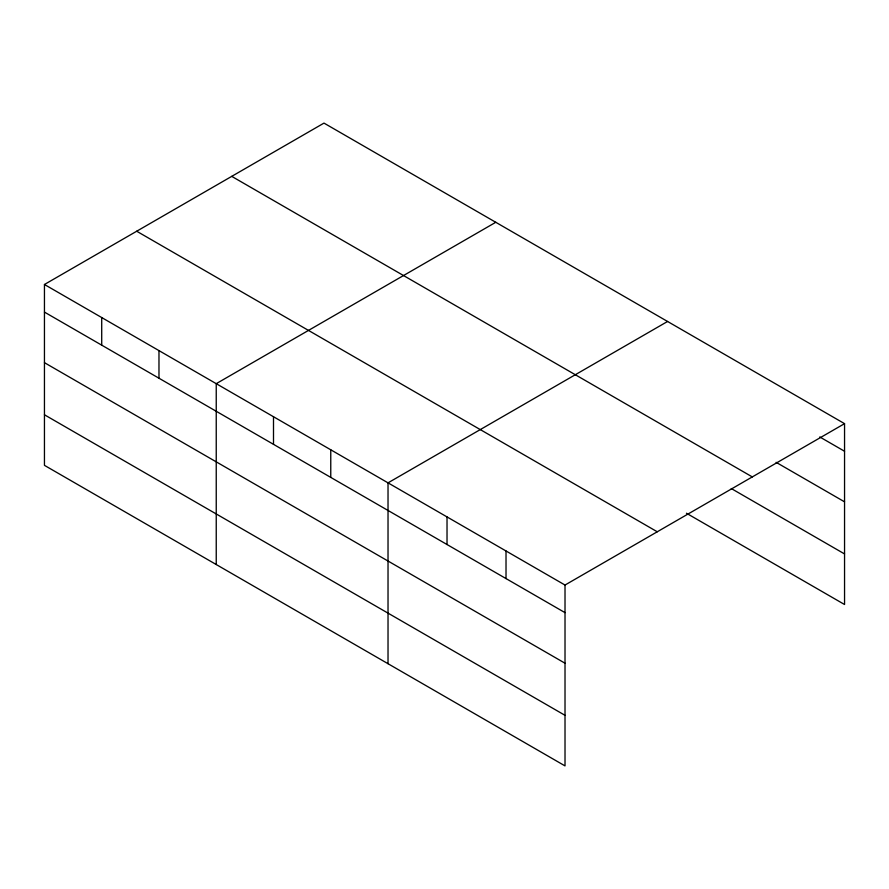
<?xml version="1.0" encoding="UTF-8"?>
<svg xmlns="http://www.w3.org/2000/svg" width="889" height="889" viewBox="0 0 889 889"><rect width="100%" height="100%" fill="white"/><g stroke="black" fill="none" stroke-linecap="round" stroke-linejoin="round"><path stroke-width="1.33" d="M44.45 284.491L565.015 585.04L565.015 765.896L44.45 465.347L44.45 284.491L323.985 123.104L844.55 423.653L844.55 604.509L686.43 513.22M495.773 222.283L216.238 383.67L216.238 564.526M667.561 321.474L388.026 482.849L388.026 663.705M565.015 585.04L844.55 423.653M819.769 436.955L844.55 451.256M776.108 462.324L844.55 501.829M231.74 176.366L752.305 476.915M731.269 488.539L844.55 553.936M136.695 231.229L657.26 531.778M44.45 312.095L565.015 612.643M44.45 362.668L565.015 663.216M44.45 414.774L565.015 715.323M506.019 550.98L506.019 578.583M447.023 516.92L447.023 544.524M330.764 449.79L330.764 477.404M273.501 416.73L273.501 444.333M158.975 350.61L158.975 378.214M101.713 317.551L101.713 345.154"/></g></svg>
